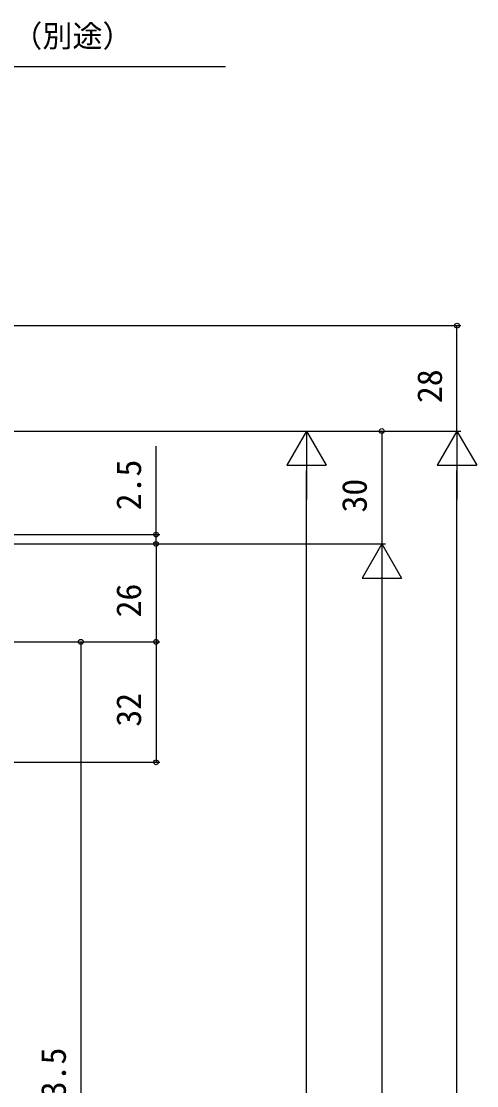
# Model space of a CAD drawing. Units: millimetres, scale not verified. Extents: x -525 to 525, y -783 to 778.
# Drawn here: x -132.8 to -11.8, y 341.4 to 624.2 of the extents above; entities that cross this region are included whole.
import ezdxf
from ezdxf.enums import TextEntityAlignment as Align

# ---------------------------------------------------------------- set-up
doc = ezdxf.new("R2010")
doc.units = ezdxf.units.MM
doc.header["$LTSCALE"] = 4
doc.layers.add('0-7_YKK_D', color=6, linetype='Continuous')
doc.styles.add('ＭＳ ゴシック', font='')
doc.styles.get('ＭＳ ゴシック').set_extended_font_data('MS Gothic')

msp = doc.modelspace()

# ---------------------------------------------------------------- linework, layer by layer
at = {"layer": '0-7_YKK_D'}
for p, q in [((-339.5, 543.313), (-16, 543.313)), ((-17, 515.313), (-17, 543.313)), ((-289.5, 515.313), (-56, 515.313)), ((-289.5, 515.313), (-16, 515.313)), ((-289.5, 515.313), (-16, 515.313)), ((-289.5, 515.313), (-36, 515.313)), ((-57, 515.313), (-62.25, 506.22)), ((-57, 515.313), (-51.75, 506.22)), ((-57, 515.313), (-57, 497.127)), ((-37, 515.313), (-37, 485.313)), ((-17, 515.313), (-22.25, 506.22)), ((-17, 515.313), (-11.75, 506.22)), ((-17, 515.313), (-17, 497.127)), ((-97, 487.813), (-97, 511.334)), ((-62.25, 506.22), (-51.75, 506.22)), ((-22.25, 506.22), (-11.75, 506.22)), ((-57, 175.813), (-57, 504.813)), ((-17, 54.813), (-17, 504.813)), ((-274.5, 487.813), (-96, 487.813)), ((-97, 485.313), (-97, 487.813)), ((-274.5, 485.313), (-96, 485.313)), ((-274.5, 485.313), (-36, 485.313)), ((-274.5, 485.313), (-96, 485.313)), ((-274.4, 485.313), (-36, 485.313)), ((-97, 485.313), (-97, 482.763)), ((-97, 485.313), (-97, 459.313)), ((-37, 485.313), (-42.25, 476.22)), ((-37, 485.313), (-31.75, 476.22)), ((-37, 485.313), (-37, 467.127)), ((-42.25, 476.22), (-31.75, 476.22)), ((-37, 474.813), (-37, 84.813)), ((-289.5, 459.313), (-96, 459.313)), ((-289.5, 459.313), (-96, 459.313)), ((-289.497, 459.313), (-116, 459.313)), ((-117, 459.313), (-117, 221.318)), ((-97, 459.313), (-97, 427.313)), ((-320.5, 427.313), (-96, 427.313))]:
    msp.add_line(p, q, dxfattribs=at)
msp.add_lwpolyline([(-220.501, 576.645), (-219.226, 578.853), (-200, 612.153), (-78.525, 612.153)], dxfattribs=at)
for centre in [(-17, 543.313), (-37, 515.313), (-97, 487.813), (-97, 485.313), (-97, 485.313), (-117, 459.313), (-97, 459.313), (-97, 459.313), (-97, 427.313)]:
    msp.add_circle(centre, 0.637, dxfattribs=at)

# ---------------------------------------------------------------- texts
at = {"layer": '0-7_YKK_D', "style": 'ＭＳ ゴシック'}
msp.add_text('防湿気密フィルム（別途）', height=5.865, dxfattribs=at).set_placement((-199.232, 615.572), align=Align.BOTTOM_LEFT)
for s, p in [('28', (-19, 522.742)), ('2.5', (-99, 494.249)), ('30', (-39, 493.666)), ('26', (-99, 465.794)), ('32', (-99, 436.768)), ('HS－153.5', (-119, 311.091))]:
    msp.add_text(s, height=6.598, rotation=90, dxfattribs=at).set_placement(p, align=Align.BOTTOM_LEFT)

doc.saveas('drawing.dxf')
